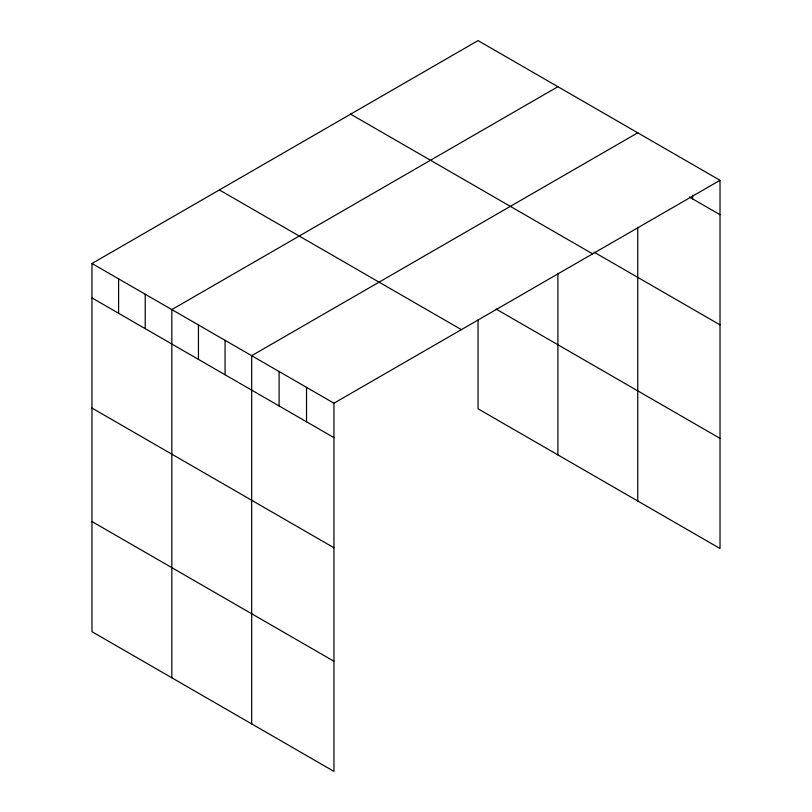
<?xml version="1.0" encoding="UTF-8"?>
<svg xmlns="http://www.w3.org/2000/svg" width="812" height="812" viewBox="0 0 812 812"><rect width="100%" height="100%" fill="white"/><g stroke="black" fill="none" stroke-linecap="round" stroke-linejoin="round"><path stroke-width="1.22" d="M91.979 263.494L333.955 403.199L333.955 771.4L91.979 631.695L91.979 263.494L478.045 40.6L720.021 180.305L720.021 548.506L478.045 408.801L478.045 319.938M557.905 86.701L171.829 309.595L171.829 677.797M637.755 132.803L251.679 355.697L251.679 723.898M333.955 403.199L720.021 180.305M689.307 196.991L720.021 214.723M594.1 252.167L720.021 324.871M350.642 114.157L592.618 253.862M496.152 309.108L720.021 438.358M219.382 189.937L461.358 329.642M91.979 297.923L333.955 437.617M91.979 408.071L333.955 547.765M91.979 521.548L333.955 661.252M692.595 195.205L692.595 198.889M637.755 227.309L637.755 501.004M557.905 273.208L557.905 454.903M306.53 387.365L306.53 421.793M279.105 371.531L279.105 405.959M225.066 340.329L225.066 374.758M198.443 324.962L198.443 359.391M145.216 294.228L145.216 328.657M118.593 278.861L118.593 313.29"/></g></svg>
